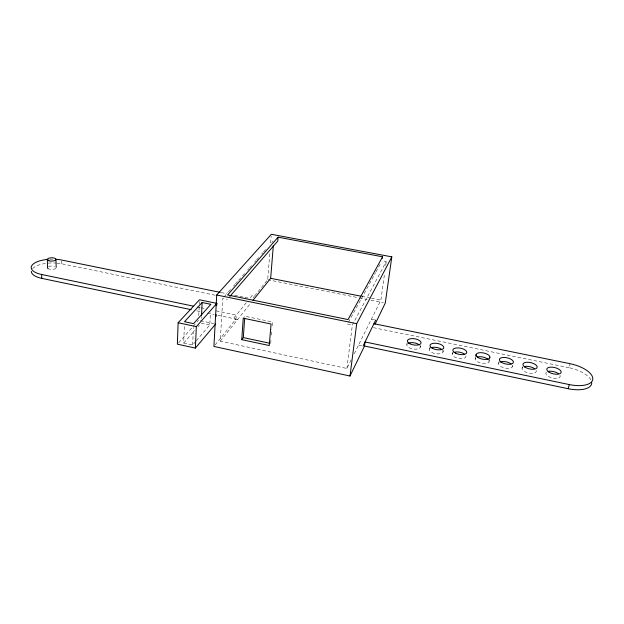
<?xml version="1.0" encoding="UTF-8"?>
<svg xmlns="http://www.w3.org/2000/svg" width="624" height="624" viewBox="0 0 624 624"><rect width="100%" height="100%" fill="white"/><g stroke="black" fill="none" stroke-linecap="round" stroke-linejoin="round"><path stroke-width="0.47" stroke-dasharray="3.12 2.34" d="M498.958 361.686L498.607 364.159A7.121 3.19 12.2 0 0 505.518 368.191A7.121 3.19 12.2 0 0 512.476 366.545L512.827 364.923M195.71 341.422L192.652 345.002L183.69 343.044L184.369 325.588M192.652 345.002L193.417 327.522M198.76 315.658L199.235 305.386M199.274 304.45L199.407 301.649M201.38 318.443L201.474 316.571M196.326 340.704L209.773 324.964L210.413 312.757M351.211 359.806L346.889 368.488L220.272 341.164L222.752 298.428L227.323 299.364M215.108 344.955L235.973 319.075L236.231 315.081L215.249 310.705M250.349 297.726L252.525 295.043L254.959 295.534L267.696 279.724L269.942 251.69M270.644 242.986L271.183 236.223M270.707 343.442L271.105 338.777M271.417 335.041L271.892 329.449M272.204 325.712L272.516 321.984L244.811 316.204L243.758 317.53M346.889 368.488L352.357 325.034L386.248 261.526L382.052 260.738M354.229 353.73L380.882 300.128L384.641 273.109M385.71 265.387L386.248 261.526M406.84 344.479L407.09 342.872M420.342 347.272L420.607 345.665M429.39 349.151L429.663 347.537M443.04 351.975L443.321 350.36M452.182 353.87L452.478 352.256M488.873 360.344A7.043 3.175 11.5 0 1 489.115 361.218L488.881 362.014A7.043 3.175 11.5 0 1 481.244 363.152A7.043 3.175 11.5 0 1 475.254 358.964L475.66 357.053M489.029 361.507L489.684 358.262M522.038 368.347L522.389 366.717M590.944 379.883A23.525 10.335 14 0 0 569.096 367.731L570.079 363.698M475.254 358.964L475.511 358.168M348.434 322.327L375.515 272.711M375.983 271.853L381.116 262.447M220.272 341.164L250.622 303.303M253.157 297.757L254.366 296.252M246.262 302.749L233.236 318.763L237.51 319.66M224.024 296.977L227.854 292.617M228.485 291.892L231.036 288.982M233.587 286.081L234.866 284.622M235.505 283.897L238.056 280.995M238.688 280.262L241.878 276.635M242.518 275.902L245.068 273M247.619 270.091L248.89 268.64M249.53 267.914L252.08 265.005M254.631 262.103L255.91 260.645M256.542 259.919L259.093 257.018M261.643 254.108L262.922 252.658M263.562 251.932L266.113 249.023M271.846 242.486L273.125 241.028M183.69 343.044L194.922 330.244M198.042 326.687L199.29 325.268M178.651 342.709L196.622 322.491M197.262 321.773L198.549 320.33M361.881 296.369L370.43 298.061M371.381 298.249L380.882 300.128M267.696 279.724L358.511 297.749M359.463 297.937L367.115 299.458M370.937 300.214L383.362 302.679M371.413 319.168L375.71 320.042M221.161 292.555L226.886 293.725M234.523 295.277L244.07 297.227M245.029 297.422L247.892 298.007M56.924 263.117A20.537 8.159 -1 0 1 61.815 263.812L215.218 295.238M373.394 327.639L569.096 367.731M347.506 324.035L352.357 325.034M197.129 306.922L199.992 307.515M200.944 307.718L204.758 308.513M196.942 310.892L200.756 311.688M207.418 313.084L214.079 314.48M217.885 315.284L235.973 319.075M358.55 345.041L362.177 345.805M200.452 320.728L213.806 323.56M201.162 323.131L209.773 324.964M61.745 260.988L61.815 263.812M512.468 365.695L512.476 366.545M32.627 268.562A20.537 8.159 -1 0 1 46.488 263.312M48.196 263.133A20.537 8.159 -1 0 1 56.074 263.055M419.983 345.595A6.919 3.143 9.3 0 1 413.345 349.042A6.919 3.143 9.3 0 1 407.371 343.754M560.024 375.352A7.371 3.253 13.5 0 1 551.85 377.848A7.371 3.253 13.5 0 1 546.928 371.849M536.125 370.406A7.277 3.237 12.9 0 1 527.834 372.856A7.277 3.237 12.9 0 1 523.208 366.943M498.623 363.308A7.121 3.19 12.2 0 1 499.106 362.583M442.595 350.267A6.981 3.167 10 0 1 436.121 353.777A6.981 3.167 10 0 1 429.889 348.418M465.949 355.883A7.043 3.19 10.8 0 1 457.337 358.192A7.043 3.19 10.8 0 1 453.547 352.537M49.842 259.233A20.576 8.104 -1 0 1 54.233 259.194M55.871 268.328A4.329 1.708 -1 0 1 49.195 269.084M48.508 266.69A4.329 1.708 -1 0 1 54.569 266.331"/><path stroke-width="0.94" d="M216.746 305.245L216.848 303.373L199.493 299.785L178.129 322.748L177.364 344.152L195.374 348.091L215.717 323.965M195.374 348.091L196.342 326.641L216.848 303.373M201.513 315.635L202.137 302.507L210.85 304.309L193.588 323.638L184.517 321.703L202.137 302.507M375.032 324.254L385.273 303.061L391.81 256.854L271.339 234.289L216.731 295.004L213.915 346.437L349.994 376.03L364.51 346.016L365.048 341.96L569.236 384.563A23.579 10.265 13.9 0 0 592.8 378.901A23.579 10.265 13.9 0 0 570.079 363.698L373.932 323.708M216.122 316.477L216.232 314.605M241.753 339.651L243.235 318.193L271.066 324.012L269.256 345.548L241.753 339.651L243.313 337.584L244.67 318.146M253.009 300.331L270.66 278.304L273.296 246.004M382.372 258.375L382.59 256.792L278.07 237.175L277.75 241.059L229.843 296.455M349.994 376.03L356.702 323.661L391.81 256.854M475.816 356.242L476.128 354.619M364.51 346.016L568.214 388.721L569.236 384.563M363.082 345.992L375.71 320.042M382.59 256.792L348.052 319.582L227.588 294.988L278.07 237.175M270.66 278.304L360.929 296.182M220.202 292.36L61.729 260.044A20.576 8.104 -1 0 0 56.823 259.35M216.731 295.004L356.702 323.661M48.079 259.358A20.576 8.104 -1 0 0 31.489 266.214A20.576 8.104 -1 0 0 41.652 274.482L193.315 306.127M31.348 271.378A20.537 8.159 -1 0 0 41.785 278.366L191.233 309.691M178.129 322.748L196.342 326.641M243.313 337.584L269.763 343.239M41.652 274.482L41.785 278.366M47.33 259.678L47.588 267.961M55.965 259.186L56.183 267.446M591.739 382.785A23.525 10.335 14 0 1 568.214 388.721M408.322 343.177A6.919 3.143 9.3 0 1 419.133 344.752M548.122 371.413A7.371 3.253 13.5 0 1 558.254 373.503M524.417 366.514A7.277 3.237 12.9 0 1 534.44 368.581M500.035 362.014A7.121 3.19 12.2 0 1 511.079 363.909M477.329 357.029A7.043 3.175 11.5 0 1 488.179 359.455M430.817 347.833A6.981 3.167 10 0 1 441.714 349.417M454.818 352.123A7.043 3.19 10.8 0 1 464.529 354.136M48.407 268.772A4.329 1.708 -1 0 1 47.861 268.39M499.457 359.252L499.442 360.087A7.137 3.167 12.1 0 0 506.376 364.104A7.137 3.167 12.1 0 0 513.349 362.474L513.341 361.631A7.137 3.167 12.1 0 0 506.415 357.661A7.137 3.167 12.1 0 0 499.457 359.252M489.926 357.154L489.7 357.95A7.059 3.151 11.4 0 1 482.048 359.081A7.059 3.151 11.4 0 1 476.034 354.908L476.291 354.12A7.059 3.151 11.4 0 1 483.912 353.028A7.059 3.151 11.4 0 1 489.926 357.154M524.768 367.013A7.293 3.221 12.8 0 0 536.866 368.004A7.293 3.221 12.8 0 0 528.551 362.279A7.293 3.221 12.8 0 0 524.768 367.013M548.746 371.974A7.387 3.237 13.4 0 0 560.906 372.965A7.387 3.237 13.4 0 0 552.302 367.162A7.387 3.237 13.4 0 0 548.746 371.974M409.898 343.769A6.934 3.128 9.3 0 0 420.997 343.247A6.934 3.128 9.3 0 0 411.778 338.606A6.934 3.128 9.3 0 0 409.898 343.769M432.658 348.473A6.997 3.151 10 0 0 443.75 347.942A6.997 3.151 10 0 0 434.296 343.231A6.997 3.151 10 0 0 432.658 348.473M455.668 353.239A7.059 3.167 10.7 0 0 466.736 352.685A7.059 3.167 10.7 0 0 457.057 347.911A7.059 3.167 10.7 0 0 455.668 353.239M48.961 260.793A4.345 1.685 -0.8 0 0 55.949 259.623A4.345 1.685 -0.8 0 0 50.029 257.899A4.345 1.685 -0.8 0 0 48.961 260.793"/></g></svg>
